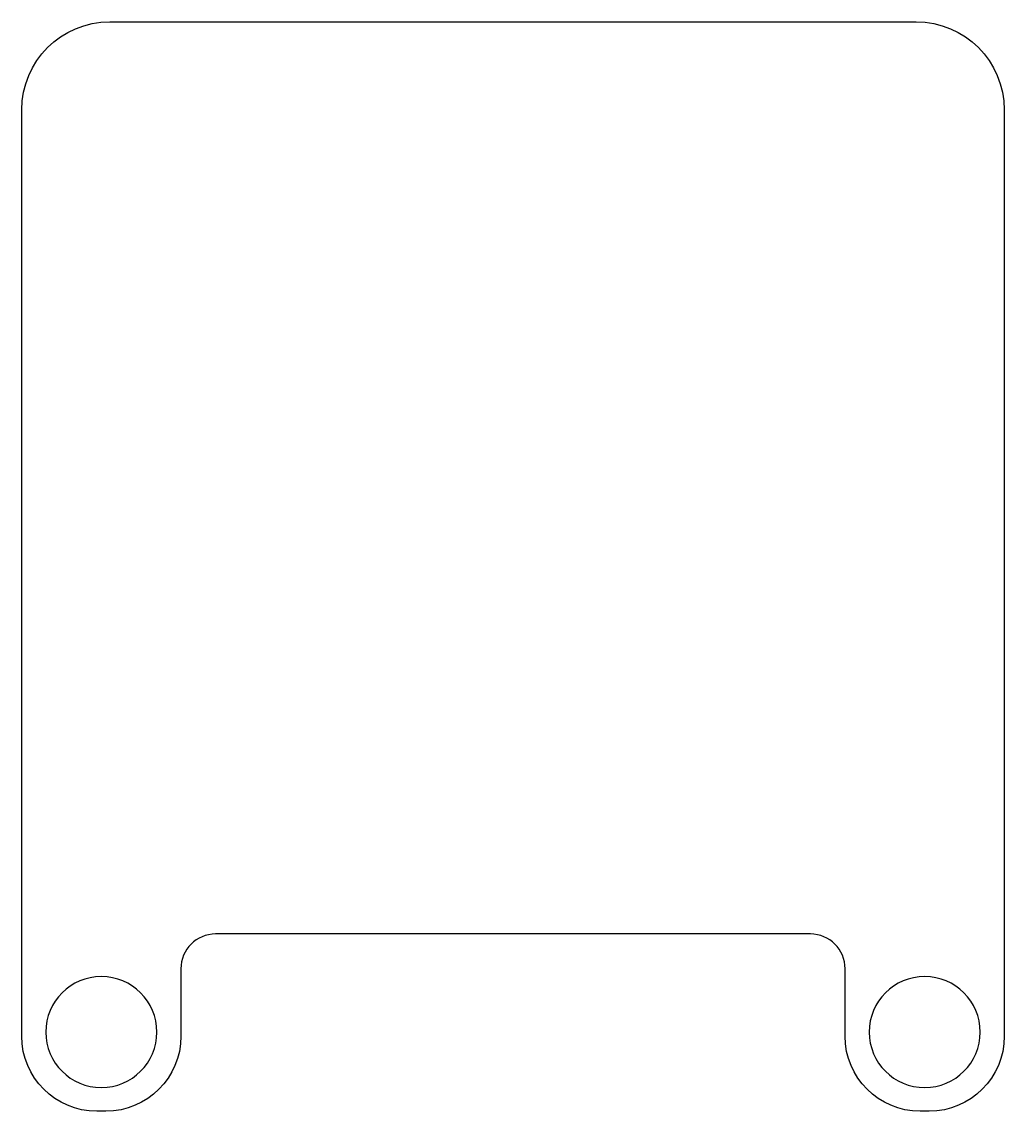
# Model space of a CAD drawing. Extents: x 167.2 to 195.5, y -160.5 to -129.1.
import ezdxf

# ---------------------------------------------------------------- set-up
doc = ezdxf.new("R2010")
doc.units = 0
doc.layers.add('LAYER_1', color=7, linetype='CONTINUOUS')

msp = doc.modelspace()

# ---------------------------------------------------------------- linework, layer by layer
at = {"layer": 'LAYER_1', "color": 7}
for points, knots in [([(192.998, -129.117), (192.998, -129.117), (169.757, -129.117), (169.757, -129.117), (168.354, -129.117), (167.217, -130.254), (167.217, -131.657), (167.217, -131.657), (167.217, -151.385), (167.217, -151.385), (167.217, -151.385), (167.217, -155.406), (167.217, -155.406), (167.217, -155.406), (167.217, -158.354), (167.217, -158.354), (167.217, -159.547), (168.184, -160.514), (169.377, -160.514), (169.377, -160.514), (169.642, -160.514), (169.642, -160.514), (170.836, -160.514), (171.803, -159.547), (171.803, -158.354), (171.803, -158.354), (171.803, -156.406), (171.803, -156.406), (171.803, -155.853), (172.25, -155.406), (172.803, -155.406), (172.803, -155.406), (189.952, -155.406), (189.952, -155.406), (190.504, -155.406), (190.952, -155.853), (190.952, -156.406), (190.952, -156.406), (190.952, -158.354), (190.952, -158.354), (190.952, -159.547), (191.919, -160.514), (193.112, -160.514), (193.112, -160.514), (193.377, -160.514), (193.377, -160.514), (194.57, -160.514), (195.538, -159.547), (195.538, -158.354), (195.538, -158.354), (195.538, -155.406), (195.538, -155.406), (195.538, -155.406), (195.538, -151.385), (195.538, -151.385), (195.538, -151.385), (195.538, -131.657), (195.538, -131.657), (195.538, -130.254), (194.4, -129.117), (192.998, -129.117)], [0, 0, 0, 0, 1, 1, 1, 2, 2, 2, 3, 3, 3, 4, 4, 4, 5, 5, 5, 6, 6, 6, 7, 7, 7, 8, 8, 8, 9, 9, 9, 10, 10, 10, 11, 11, 11, 12, 12, 12, 13, 13, 13, 14, 14, 14, 15, 15, 15, 16, 16, 16, 17, 17, 17, 18, 18, 18, 19, 19, 19, 20, 20, 20, 20]), ([(171.11, -158.233), (171.11, -159.117), (170.393, -159.833), (169.51, -159.833), (168.626, -159.833), (167.91, -159.117), (167.91, -158.233), (167.91, -157.35), (168.626, -156.633), (169.51, -156.633), (170.393, -156.633), (171.11, -157.35), (171.11, -158.233)], [0, 0, 0, 0, 1, 1, 1, 2, 2, 2, 3, 3, 3, 4, 4, 4, 4]), ([(194.845, -158.233), (194.845, -159.117), (194.128, -159.833), (193.245, -159.833), (192.361, -159.833), (191.645, -159.117), (191.645, -158.233), (191.645, -157.35), (192.361, -156.633), (193.245, -156.633), (194.128, -156.633), (194.845, -157.35), (194.845, -158.233)], [0, 0, 0, 0, 1, 1, 1, 2, 2, 2, 3, 3, 3, 4, 4, 4, 4])]:
    msp.add_open_spline(points, degree=3, knots=knots, dxfattribs=at)

doc.saveas('drawing.dxf')
